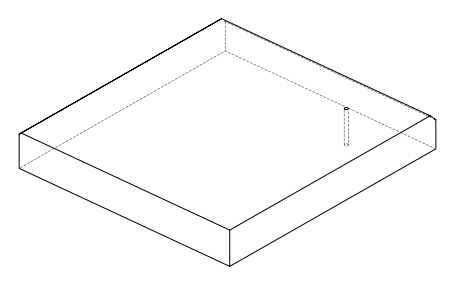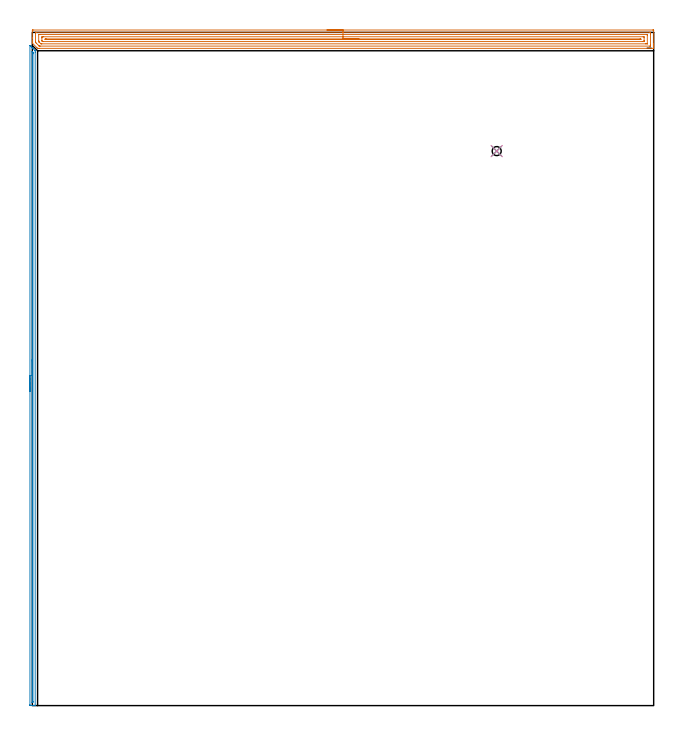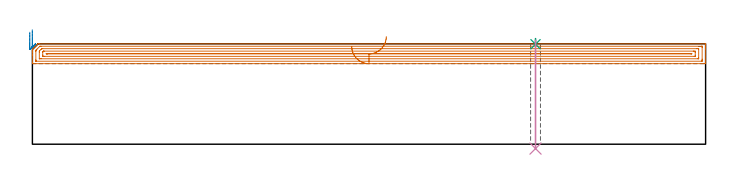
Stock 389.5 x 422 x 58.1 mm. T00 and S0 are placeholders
(PLAN: 4 operations, 2 tool changes, 22.7 min)
(1 AREA_MILL | FG_CHAMFER_SURFACE | UGT0205_001 | 15.73 min | 25753 mm3)
(2 AREA_MILL_1 | FG_CHAMFER_SURFACE_1 | UGT0205_001 | 6.74 min | 2243 mm3)
(3 SPOT_DRILL | STEP1HOLE | NXT0321_9005460120000 | 0.03 min | 1 mm3)
(4 DRILL_THROUGH_HOLE_INTO_CENTER | STEP1HOLE | NXT0301_028 | 0.25 min | 1462 mm3)
(TOOL UGT0205_001 | Chamfer Mill 20 x 3 x 45 deg. | D20 FL50 Z2)
(TOOL NXT0321_9005460120000 | NC Spot Drill, 142deg, 12mm, Carbide, Uncoated | D12 PA142 FL30 Z2)
(TOOL NXT0301_028 | Carbide Drill 5.7mm [860.1-0570-046A1-MM 2214] | D5.7 PA140 FL70 Z2)
(OP 1 AREA_MILL)
G17 G21 G94 G90
T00 M6
G54
G17 G0 G90 X184.75 Y423.5 S1061 M3
G43 Z68.1 H0
Z56.6
G94 G1 X184.788 Z55.728 F250.
X184.902 Z54.863
X185.091 Z54.012
X185.353 Z53.18
X185.687 Z52.374
X186.09 Z51.6
X186.558 Z50.864
X187.09 Z50.172
X187.679 Z49.529
X188.322 Z48.939
X189.014 Z48.408
X189.75 Z47.94
X190.524 Z47.537
X191.33 Z47.203
X192.162 Z46.941
X193.013 Z46.752
X193.878 Z46.638
X194.75 Z46.6
X388.892
X389.325 Y423.496 Z46.602
X389.49 Y423.492 Z46.606
X389.5 Y423.323 Z46.774
Y415.104 Z54.99
Y414.541 Z55.556
Y414.222 Z55.874
Y413.659 Z56.437
Y413.34 Z56.755
Y412.703 Z57.397
Y412.331 Z57.768
Y412.006 Z58.084
X389.493 Y412.003 Z58.088
X389.339 Y412. Z58.1
X4.178
X3.41 Y412.004 Z58.095
X3.3 Y412.007 Z58.093
X3.285 Y412.017 Z58.083
X2.842 Y412.458 Z57.642
X0.15 Y415.15 Z54.95
X0.127 Y415.172 Z54.926
X0.01 Y415.298 Z54.794
X0.001 Y415.421 Z54.672
X0. Y415.742 Z54.358
Y416.231 Z53.869
Y416.868 Z53.227
Y418.069 Z52.028
Y418.632 Z51.462
Y422.76 Z47.337
X0.003 Y423.042 Z47.055
X0.009 Y423.492 Z46.606
X0.148 Y423.496 Z46.602
X0.608 Y423.5 Z46.6
X194.75
Y422.086 Z48.014
X387.107 Y422.085 Z48.015
X387.183
X387.476 Y422.079 Z48.021
X387.49 Y421.984 Z48.116
X387.497 Y421.775 Z48.325
X387.499 Y421.278 Z48.822
X387.5 Y420.89 Z49.21
X387.499 Y414.222 Z55.878
X387.498 Y413.836 Z56.264
X387.49 Y413.447 Z56.653
X387.482 Y413.42 Z56.68
X387.464 Y413.419 Z56.681
X387.414 Y413.416 Z56.684
X387.312 Y413.415 Z56.685
X387.107 Y413.414 Z56.686
X4.996 Y413.415 Z56.685
X4.587 Y413.418 Z56.682
X4.384 Y413.421 Z56.679
X4.336 Y413.426 Z56.674
X4.277 Y413.48 Z56.62
X4.178 Y413.574 Z56.526
X2.646 Y415.104 Z54.996
X2.393 Y415.358 Z54.742
X2.084 Y415.677 Z54.423
X2.01 Y415.756 Z54.344
X2.006 Y415.857 Z54.243
X2.003 Y415.986 Z54.114
X2. Y416.374 Z53.726
X2.001 Y421.278 Z48.822
X2.002 Y421.664 Z48.436
X2.01 Y422.053 Z48.047
X2.018 Y422.08 Z48.02
X2.036 Y422.082 Z48.018
X2.086 Y422.084 Z48.016
X2.188 Y422.085 Z48.015
X2.393 Y422.086 Z48.014
X194.75
Y420.672 Z49.428
X385.043 Y420.671 Z49.429
X385.322 Y420.67 Z49.43
X385.415 Y420.668 Z49.432
X385.48 Y420.665 Z49.435
X385.49 Y420.571 Z49.529
X385.496 Y420.396 Z49.704
X385.499 Y420.22 Z49.88
X385.5 Y415.104 Z54.996
X385.498 Y414.93 Z55.17
X385.493 Y414.87 Z55.23
X385.487 Y414.835 Z55.265
X385.461 Y414.833 Z55.267
X385.322 Y414.831 Z55.269
X384.708 Y414.829 Z55.271
X384.429 Y414.828 Z55.272
X5.963 Y414.829 Z55.271
X5.684 Y414.831 Z55.269
X5.499 Y414.836 Z55.264
X5.369 Y414.842 Z55.258
X5.071 Y415.128 Z54.972
X4.213 Y415.986 Z54.114
X4.178 Y416.021 Z54.079
X4.076 Y416.13 Z53.97
X4.027 Y416.184 Z53.916
X4.01 Y416.241 Z53.859
X4.006 Y416.34 Z53.76
X4.001 Y416.692 Z53.408
X4. Y416.868 Z53.232
X4.002 Y420.57 Z49.53
X4.007 Y420.63 Z49.47
X4.013 Y420.665 Z49.435
X4.039 Y420.667 Z49.433
X4.178 Y420.669 Z49.431
X4.792 Y420.671 Z49.429
X5.071 Y420.672 Z49.428
X194.75
Y419.257 Z50.843
X382.904
X383.381 Y419.252 Z50.848
X383.49 Y419.25 Z50.85
X383.5 Y418.632 Z51.468
Y416.904 Z53.196
X383.499 Y416.868 Z53.232
X383.49 Y416.445 Z53.655
X383.478 Y416.25 Z53.85
X383.273 Y416.246 Z53.854
X382.644 Y416.243 Z53.857
X382.384
X6.856
X6.595 Y416.244 Z53.856
X6.477 Y416.247 Z53.853
X6.422 Y416.25 Z53.85
X6.353 Y416.307 Z53.793
X6.231 Y416.423 Z53.677
X6.161 Y416.493 Z53.607
X6.029 Y416.632 Z53.468
X6.002 Y416.83 Z53.27
X6. Y418.596 Z51.504
X6.001 Y418.632 Z51.468
X6.01 Y419.055 Z51.045
X6.022 Y419.251 Z50.849
X6.227 Y419.254 Z50.846
X6.856 Y419.257 Z50.843
X7.116
X194.75
Y417.843 Z52.257
X380.953
X381.142 Y417.84 Z52.26
X381.49 Y417.834 Z52.266
X381.492 Y417.75 Z52.35
X381.49 Y417.677 Z52.423
X381.235 Y417.664 Z52.436
X381.047 Y417.658 Z52.442
X380.953 Y417.657 Z52.443
X380.859
X8.547
X8.359 Y417.66 Z52.44
X8.01 Y417.667 Z52.433
X8.008 Y417.75 Z52.35
X8.01 Y417.823 Z52.277
X8.264 Y417.836 Z52.264
X8.453 Y417.842 Z52.258
X8.547 Y417.843 Z52.257
X8.641
X194.75
X195.622 Z52.295
X196.486 Z52.409
X197.338 Z52.598
X198.17 Z52.86
X198.976 Z53.194
X199.75 Z53.597
X200.486 Z54.065
X201.178 Z54.596
X201.821 Z55.186
X202.41 Z55.829
X202.941 Z56.521
X203.41 Z57.257
X203.813 Z58.031
X204.147 Z58.837
X204.409 Z59.669
X204.598 Z60.52
X204.712 Z61.385
X204.75 Z62.257
G0 Z68.1
M5
M2
(OP 2 AREA_MILL_1)
G17 G21 G94 G90
T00 M6
G54
G17 G0 G90 X-1.5 Y196.9 S1061 M3
G43 Z68.1 H0
Z64.8
G94 G1 Y196.938 Z63.928 F250.
Y197.052 Z63.063
Y197.241 Z62.212
Y197.503 Z61.38
Y197.837 Z60.574
Y198.24 Z59.8
Y198.708 Z59.064
Y199.239 Z58.372
Y199.829 Z57.729
Y200.472 Z57.14
Y201.164 Z56.608
Y201.9 Z56.14
Y202.674 Z55.737
Y203.48 Z55.403
Y204.312 Z55.141
Y205.163 Z54.952
Y206.028 Z54.838
Y206.9 Z54.8
X-1.499 Y413.782 Z54.799
X-1.495 Y413.783 Z54.804
X-1.484 Y413.782 Z54.814
X-1.354 Y413.654 Z54.945
X-1.236 Y413.535 Z55.064
X-0.723 Y413.026 Z55.571
X-0.568 Y412.869 Z55.729
X-0.439 Y412.74 Z55.859
X-0.287 Y412.589 Z56.009
X-0.141 Y412.442 Z56.156
X0.008 Y412.293 Z56.305
X0.15 Y412.152 Z56.446
X0.286 Y412.015 Z56.584
X0.454 Y411.847 Z56.752
X1.46 Y410.841 Z57.757
X1.793 Y410.507 Z58.093
Y410.497
X1.8 Y409.614 Z58.1
Y0.167
X1.798 Y0.01 Z58.088
X1.675 Y0.003 Z57.968
X1.546 Y0. Z57.846
X1.239 Z57.539
X0.587 Z56.881
X-0.613 Z55.684
X-1.16 Y0.002 Z55.134
X-1.38 Y0.005 Z54.915
X-1.492 Y0.01 Z54.803
X-1.496 Y0.27 Z54.801
X-1.499 Y0.613
X-1.5 Y206.9 Z54.8
X-0.086 Z56.214
X-0.085 Y409.614 Z56.215
X-0.083 Y409.813 Z56.217
X-0.081 Y409.91 Z56.219
X-0.08 Y409.918 Z56.22
X-0.066 Y409.908 Z56.234
X-0.036 Y409.882 Z56.264
X0.234 Y409.614 Z56.534
X0.345 Y409.497 Z56.645
X0.378 Y409.461 Z56.678
X0.379 Y409.408 Z56.679
X0.385 Y408.928 Z56.685
X0.386 Y408.721 Z56.686
Y408.516
Y2.605
X0.385 Y2.399 Z56.685
X0.384 Y2.294 Z56.684
X0.379 Y2.013 Z56.679
X0.101 Y2.003 Z56.401
X-0.04 Z56.26
X-0.068 Y2.006 Z56.232
X-0.078 Y2.01 Z56.222
X-0.08 Y2.017 Z56.22
X-0.083 Y2.051 Z56.217
X-0.085 Y2.193 Z56.215
X-0.086 Y206.9 Z56.214
Y207.771 Z56.252
Y208.636 Z56.366
Y209.488 Z56.555
Y210.32 Z56.817
Y211.126 Z57.151
Y211.9 Z57.554
Y212.636 Z58.023
Y213.328 Z58.554
Y213.971 Z59.143
Y214.56 Z59.786
Y215.091 Z60.478
Y215.56 Z61.214
Y215.963 Z61.988
Y216.297 Z62.794
Y216.559 Z63.626
Y216.748 Z64.478
Y216.862 Z65.343
Y216.9 Z66.214
G0 Z68.1
M5
M2
(OP 3 SPOT_DRILL)
G17 G21 G94 G90
T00 M6
G54
G17 G0 G90 X291.1 Y347.6 S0 M3
G43 Z68.1 H0
G94 G81 G98 Z57.855 F250. R61.1
G80
M5
M2
(OP 4 DRILL_THROUGH_HOLE_INTO_CENTER)
G17 G21 G94 G90
T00 M6
G54
G17 G0 G90 X291.1 Y347.6 S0 M3
G43 Z68.1 H1
G94 G73 G98 Z-2.537 F250. Q5.512 R60.1
G80
M5
M2
